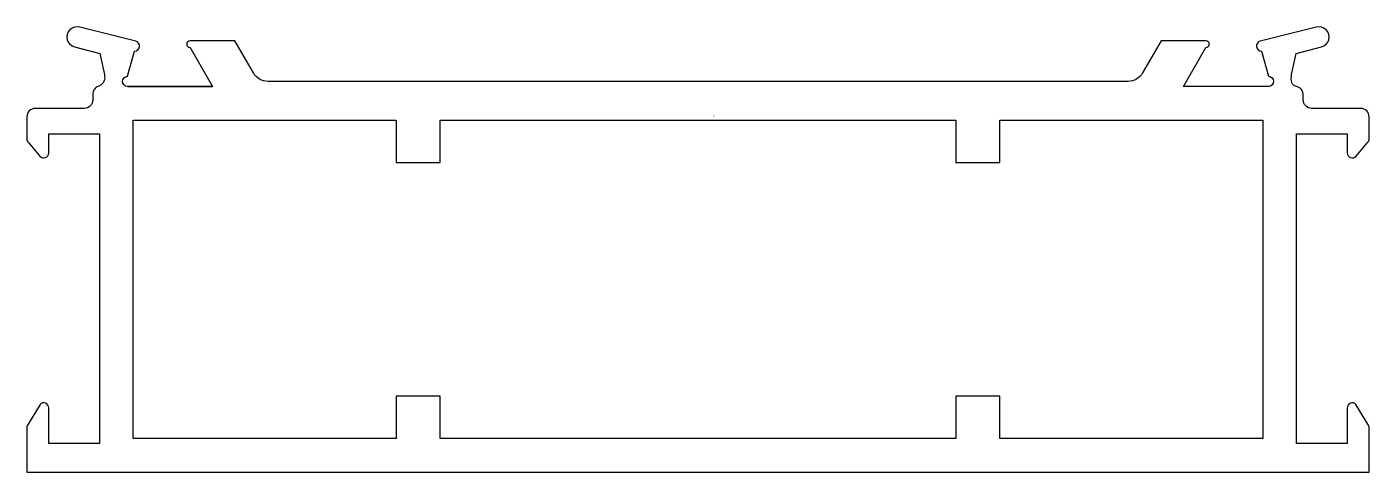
# Model space of a CAD drawing. Extents: x 113.5 to 193, y 213.4 to 239.8.
import ezdxf

# ---------------------------------------------------------------- set-up
doc = ezdxf.new("R2010")
doc.units = 0
doc.header["$LTSCALE"] = 15
doc.layers.add('AM_4', color=3, linetype='CONTINUOUS')
doc.layers.add('ERCAN', color=220, linetype='CONTINUOUS')

msp = doc.modelspace()

# ---------------------------------------------------------------- linework, layer by layer
at = {"layer": 'AM_4'}
msp.add_solid([(154.179, 234.474), (154.225, 234.474), (154.202, 234.611)], dxfattribs=at)
at = {"layer": 'ERCAN', "color": 0}
msp.add_lwpolyline([(117.808, 238.217), (118.066, 236.969, -0.049244), (118.087, 236.774, -0.331382), (117.734, 236.292, 0.329309), (117.381, 235.814), (117.381, 235.47, -0.414214), (116.881, 234.97), (113.971, 234.97, 0.414214), (113.471, 234.47), (113.471, 233.158, 0.178002), (113.543, 232.964), (114.243, 232.14, 0.69779), (114.771, 232.335), (114.771, 233.47), (117.771, 233.47), (117.771, 215.13), (114.771, 215.13), (114.771, 217.236, 0.675294), (114.255, 217.444), (113.555, 216.265, 0.19382), (113.471, 216.058), (113.471, 213.43), (193.049, 213.43), (193.049, 216.058, 0.19382), (192.965, 216.265), (192.265, 217.444, 0.675294), (191.749, 217.236), (191.749, 215.13), (188.749, 215.13), (188.749, 233.47), (191.749, 233.47), (191.749, 232.335, 0.69779), (192.277, 232.14), (192.977, 232.964, 0.178002), (193.049, 233.158), (193.049, 234.47, 0.414214), (192.549, 234.97), (189.639, 234.97, -0.414214), (189.139, 235.47), (189.139, 235.779, 0.370066), (188.715, 236.273, -0.291231), (188.473, 236.486, -0.12273), (188.453, 236.969), (188.712, 238.217), (190.223, 238.614, 1.019099), (189.91, 239.772), (186.596, 238.951, 0.888706), (186.671, 238.36), (187.077, 236.87, -1), (187.077, 236.27), (182.044, 236.27), (183.372, 238.57, 1), (183.372, 238.97), (180.716, 238.97), (179.619, 237.07, -0.267949), (178.753, 236.57), (127.767, 236.57, -0.267949), (126.901, 237.07), (125.804, 238.97), (123.148, 238.97, 1), (123.148, 238.57), (124.476, 236.27), (119.443, 236.27), (124.476, 236.27), (119.443, 236.27, -1), (119.443, 236.87), (119.849, 238.36, 0.888706), (119.924, 238.951), (116.61, 239.772, 1.019099), (116.297, 238.614)], format="xyb", close=True, dxfattribs=at)
msp.add_lwpolyline([(171.149, 215.43), (171.149, 217.93), (168.549, 217.93), (168.549, 215.43), (137.971, 215.43), (137.971, 217.93), (135.371, 217.93), (135.371, 215.43), (119.771, 215.43), (119.771, 234.27), (135.371, 234.27), (135.371, 231.77), (137.971, 231.77), (137.971, 234.27), (168.549, 234.27), (168.549, 231.77), (171.149, 231.77), (171.149, 234.27), (186.749, 234.27), (186.749, 215.43)], close=True, dxfattribs=at)

doc.saveas('drawing.dxf')
